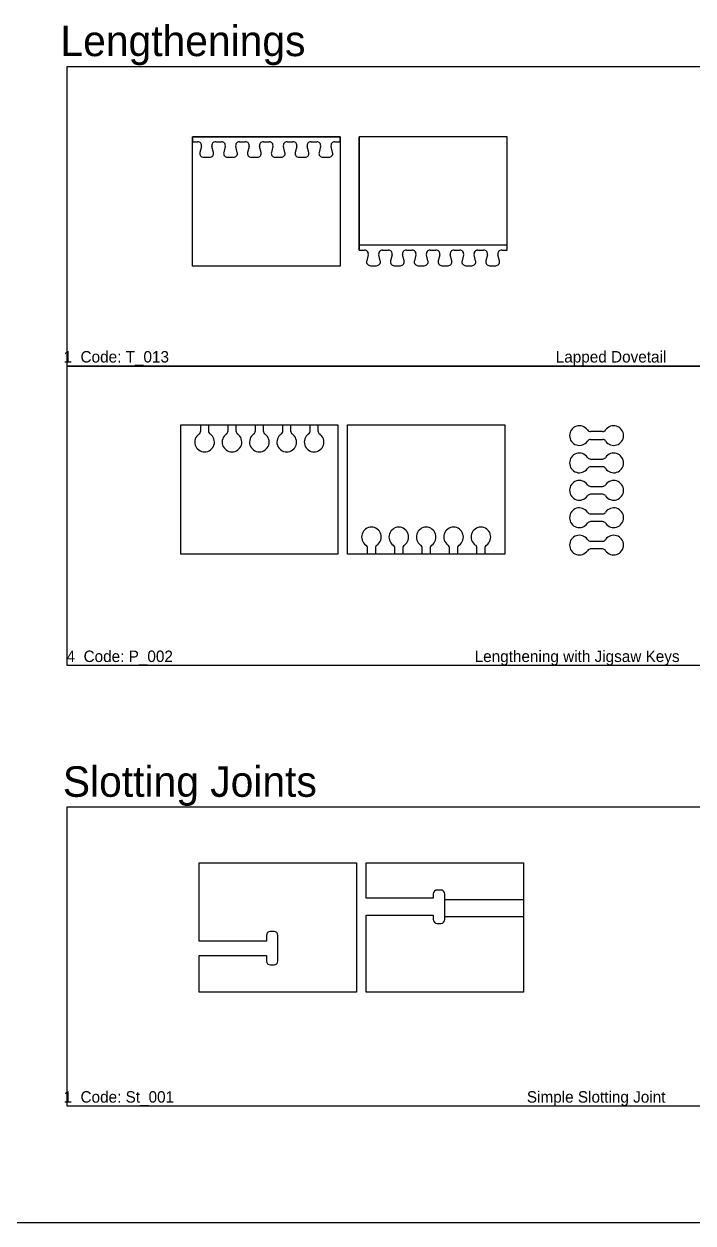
# Model space of a CAD drawing. Extents: x -5 to 6482, y 2 to 3133.
# Drawn here: x 1985 to 2687, y 2 to 1259 of the extents above; entities that cross this region are included whole.
import ezdxf

# ---------------------------------------------------------------- set-up
doc = ezdxf.new("R2010")
doc.units = 0
doc.layers.get('0').update_dxf_attribs({"linetype": 'CONTINUOUS'})
for name, color, linetype in [('3MM_ENGRAVE', 5, 'CONTINUOUS'), ('CUT_18_MM', 7, 'CONTINUOUS'), ('ENGRAVE_9MM', 3, 'CONTINUOUS'), ('JOINT_9_MM', 4, 'CONTINUOUS'), ('MODIFED_MODELS', 1, 'CONTINUOUS'), ('TEXT', 9, 'CONTINUOUS')]:
    doc.layers.add(name, color=color, linetype=linetype)

# ---------------------------------------------------------------- blocks, each defined once
blk = doc.blocks.new('_U53')
at = {"layer": 'TEXT', "linetype": 'CONTINUOUS'}
blk.add_text('1  Code: St_001                                                                                   Simple Slotting Joint', height=12, dxfattribs=at).set_placement((8621.4, 752.8))
blk = doc.blocks.new('_U52')
at = {"layer": 'TEXT', "linetype": 'CONTINUOUS'}
blk.add_text('Slotting Joints', height=32, dxfattribs=at).set_placement((8620.7, 1073.4))
blk = doc.blocks.new('_U49')
at = {"layer": 'TEXT', "linetype": 'CONTINUOUS'}
blk.add_text('4  Code: P_002                                                                       Lengthening with Jigsaw Keys', height=12, dxfattribs=at).set_placement((8624.6, 1214.7))
blk = doc.blocks.new('_U46')
at = {"layer": 'TEXT', "linetype": 'CONTINUOUS'}
blk.add_text('1  Code: T_013                                                                                           Lapped Dovetail', height=12, dxfattribs=at).set_placement((8621.4, 1528.7))
blk = doc.blocks.new('_U45')
at = {"layer": 'TEXT', "linetype": 'CONTINUOUS'}
blk.add_text('Lengthenings', height=32, dxfattribs=at).set_placement((8618.2, 1849.9))

msp = doc.modelspace()

# ---------------------------------------------------------------- linework, layer by layer
for p, q in [((2030.6, 1214.4), (2723.8, 1214.4)), ((2030.6, 900.4), (2030.6, 1214.4)), ((2030.6, 900.4), (2723.8, 900.4)), ((2030.6, 586.5), (2030.6, 900.4)), ((2723.8, 900.4), (2030.6, 900.4)), ((2723.8, 586.5), (2030.6, 586.5)), ((6482.4, 2.1), (11.4, 2.1))]:
    msp.add_line(p, q)
at = {"layer": '3MM_ENGRAVE', "linetype": 'CONTINUOUS'}
for p, q in [((2426.7, 323.2), (2426.7, 341.2)), ((2426.7, 341.2), (2509.2, 341.2)), ((2509.2, 341.2), (2509.2, 323.2)), ((2509.2, 323.2), (2426.7, 323.2))]:
    msp.add_line(p, q, dxfattribs=at)
at = {"layer": 'CUT_18_MM', "color": 7, "linetype": 'CONTINUOUS'}
for p, q in [((2162, 1005.2), (2162, 1140.7)), ((2162, 1140.7), (2317, 1140.7)), ((2317, 1140.7), (2317, 1005.2)), ((2492, 1140.7), (2337, 1140.7)), ((2337, 1140.7), (2337, 1022.1)), ((2337, 1022.1), (2337, 1140.7)), ((2492, 1022.1), (2492, 1140.7)), ((2337, 1022.1), (2342.5, 1022.1)), ((2342.5, 1022.1), (2342.5, 1022.1)), ((2361.4, 1022.1), (2367.5, 1022.1)), ((2367.5, 1022.1), (2367.5, 1022.1)), ((2386.4, 1022.1), (2392.5, 1022.1)), ((2392.5, 1022.1), (2392.5, 1022.1)), ((2411.4, 1022.1), (2417.5, 1022.1)), ((2417.5, 1022.1), (2417.5, 1022.1)), ((2436.4, 1022.1), (2436.4, 1022.1)), ((2436.4, 1022.1), (2442.5, 1022.1)), ((2442.5, 1022.1), (2442.5, 1022.1)), ((2461.4, 1022.1), (2467.5, 1022.1)), ((2467.5, 1022.1), (2467.5, 1022.1)), ((2486.4, 1022.1), (2486.4, 1022.1)), ((2486.4, 1022.1), (2492, 1022.1)), ((2346.5, 1017), (2344.9, 1010.9)), ((2346.5, 1017), (2346.5, 1017)), ((2348.8, 1005.7), (2348.8, 1005.7)), ((2348.8, 1005.7), (2355.1, 1005.7)), ((2359.1, 1010.9), (2357.5, 1017)), ((2357.5, 1017), (2357.5, 1017)), ((2359.1, 1010.9), (2359.1, 1010.9)), ((2371.5, 1017), (2369.9, 1010.9)), ((2371.5, 1017), (2371.5, 1017)), ((2373.8, 1005.7), (2373.8, 1005.7)), ((2373.8, 1005.7), (2380.1, 1005.7)), ((2384.1, 1010.9), (2382.5, 1017)), ((2382.5, 1017), (2382.5, 1017)), ((2384.1, 1010.9), (2384.1, 1010.9)), ((2396.5, 1017), (2394.9, 1010.9)), ((2396.5, 1017), (2396.5, 1017)), ((2398.8, 1005.7), (2398.8, 1005.7)), ((2398.8, 1005.7), (2405.1, 1005.7)), ((2409.1, 1010.9), (2407.5, 1017)), ((2407.5, 1017), (2407.5, 1017)), ((2409.1, 1010.9), (2409.1, 1010.9)), ((2421.5, 1017), (2419.9, 1010.9)), ((2419.9, 1010.9), (2419.9, 1010.9)), ((2421.5, 1017), (2421.5, 1017)), ((2423.8, 1005.7), (2423.8, 1005.7)), ((2423.8, 1005.7), (2430.1, 1005.7)), ((2430.1, 1005.7), (2430.1, 1005.7)), ((2434.1, 1010.9), (2432.5, 1017)), ((2432.5, 1017), (2432.5, 1017)), ((2434.1, 1010.9), (2434.1, 1010.9)), ((2446.5, 1017), (2444.9, 1010.9)), ((2446.5, 1017), (2446.5, 1017)), ((2448.8, 1005.7), (2455.1, 1005.7)), ((2459.1, 1010.9), (2457.5, 1017)), ((2457.5, 1017), (2457.5, 1017)), ((2459.1, 1010.9), (2459.1, 1010.9)), ((2471.5, 1017), (2469.9, 1010.9)), ((2471.5, 1017), (2471.5, 1017)), ((2473.8, 1005.7), (2480.1, 1005.7)), ((2484.1, 1010.9), (2482.5, 1017)), ((2482.5, 1017), (2482.5, 1017)), ((2484.1, 1010.9), (2484.1, 1010.9)), ((2317, 1005.2), (2162, 1005.2)), ((2149.7, 838.8), (2314.7, 838.8)), ((2149.7, 703.3), (2149.7, 838.8)), ((2314.7, 838.8), (2314.7, 703.3)), ((2324.7, 703.3), (2324.7, 838.8)), ((2324.7, 838.8), (2489.7, 838.8)), ((2489.7, 838.8), (2489.7, 703.3)), ((2314.7, 703.3), (2149.7, 703.3)), ((2489.7, 703.3), (2324.7, 703.3)), ((2169.2, 297.7), (2169.2, 379.7)), ((2169.2, 379.7), (2334.2, 379.7)), ((2334.2, 379.7), (2334.2, 244.2)), ((2344.2, 342.7), (2344.2, 379.7)), ((2344.2, 379.7), (2509.2, 379.7)), ((2509.2, 379.7), (2509.2, 244.2)), ((2414.7, 342.7), (2344.2, 342.7)), ((2414.7, 347.1), (2414.7, 347.1)), ((2414.7, 347.1), (2414.7, 342.7)), ((2422.6, 351.2), (2418.8, 351.2)), ((2418.8, 351.2), (2418.8, 351.2)), ((2422.6, 351.2), (2422.6, 351.2)), ((2426.7, 323.2), (2426.7, 347.1)), ((2426.7, 347.1), (2426.7, 347.1)), ((2344.2, 244.2), (2344.2, 324.7)), ((2344.2, 324.7), (2414.7, 324.7)), ((2414.7, 324.7), (2414.7, 320.3)), ((2414.7, 320.3), (2414.7, 320.3)), ((2418.8, 316.2), (2418.8, 316.2)), ((2418.8, 316.2), (2422.6, 316.2)), ((2422.6, 316.2), (2422.6, 316.2)), ((2426.7, 320.3), (2426.7, 323.2)), ((2426.7, 320.3), (2426.7, 320.3)), ((2239.7, 303.6), (2239.7, 303.6)), ((2239.7, 303.6), (2239.7, 297.7)), ((2247.6, 307.7), (2243.8, 307.7)), ((2243.8, 307.7), (2243.8, 307.7)), ((2247.6, 307.7), (2247.6, 307.7)), ((2251.7, 279.7), (2251.7, 303.6)), ((2239.7, 297.7), (2169.2, 297.7)), ((2169.2, 244.2), (2169.2, 282.7)), ((2169.2, 282.7), (2239.7, 282.7)), ((2239.7, 282.7), (2239.7, 276.8)), ((2251.7, 276.8), (2251.7, 279.7)), ((2251.7, 276.8), (2251.7, 276.8)), ((2243.8, 272.7), (2243.8, 272.7)), ((2243.8, 272.7), (2247.6, 272.7)), ((2247.6, 272.7), (2247.6, 272.7)), ((2334.2, 244.2), (2169.2, 244.2)), ((2509.2, 244.2), (2344.2, 244.2))]:
    msp.add_line(p, q, dxfattribs=at)
for centre, start, end in [((2342.5, 1018), 345.0001, 90), ((2361.4, 1018), 90, 195.0001), ((2367.5, 1018), 345.0001, 90), ((2386.4, 1018), 89.9999, 195), ((2392.5, 1018), 345.0001, 90), ((2411.4, 1018), 90, 195.0001), ((2417.5, 1018), 345.0001, 90), ((2436.4, 1018), 90, 195.0001), ((2442.5, 1018), 345.0001, 90), ((2461.4, 1018), 90, 195.0001), ((2467.5, 1018), 345.0001, 90), ((2486.4, 1018), 90, 195.0001), ((2348.8, 1009.8), 165, 270.0001), ((2355.1, 1009.8), 270, 15), ((2373.8, 1009.8), 165, 270.0001), ((2380.1, 1009.8), 270, 15), ((2398.8, 1009.8), 165, 270.0001), ((2405.1, 1009.8), 270, 15), ((2423.8, 1009.8), 165, 270.0001), ((2430.1, 1009.8), 270, 15), ((2448.8, 1009.8), 164.9989, 270.0012), ((2455.1, 1009.8), 270, 15), ((2473.8, 1009.8), 165, 270.0001), ((2480.1, 1009.8), 270, 15), ((2418.8, 347.1), 90, 180), ((2422.6, 347.1), 360, 90), ((2418.8, 320.3), 180, 270), ((2422.6, 320.3), 270, 0), ((2243.8, 303.6), 90, 180), ((2247.6, 303.6), 360, 90), ((2243.8, 276.8), 180, 270), ((2247.6, 276.8), 270, 0)]:
    msp.add_arc(centre, 4.1, start, end, dxfattribs=at)
at = {"layer": 'ENGRAVE_9MM'}
for p, q in [((2317, 1140.7), (2162, 1140.7)), ((2162, 1140.7), (2162, 1135.7)), ((2162, 1135.7), (2167.5, 1135.7)), ((2186.4, 1135.7), (2192.5, 1135.7)), ((2192.5, 1135.7), (2192.5, 1135.7)), ((2211.4, 1135.7), (2217.5, 1135.7)), ((2217.5, 1135.7), (2217.5, 1135.7)), ((2236.4, 1135.7), (2242.5, 1135.7)), ((2242.5, 1135.7), (2242.5, 1135.7)), ((2261.4, 1135.7), (2261.4, 1135.7)), ((2261.4, 1135.7), (2267.5, 1135.7)), ((2267.5, 1135.7), (2267.5, 1135.7)), ((2286.4, 1135.7), (2292.5, 1135.7)), ((2292.5, 1135.7), (2292.5, 1135.7)), ((2311.4, 1135.7), (2317, 1135.7)), ((2317, 1135.7), (2317, 1140.7)), ((2171.5, 1130.6), (2169.9, 1124.5)), ((2171.5, 1130.6), (2171.5, 1130.6)), ((2173.8, 1119.3), (2173.8, 1119.3)), ((2173.8, 1119.3), (2180.1, 1119.3)), ((2184.1, 1124.5), (2182.5, 1130.6)), ((2182.5, 1130.6), (2182.5, 1130.6)), ((2184.1, 1124.5), (2184.1, 1124.5)), ((2196.5, 1130.6), (2194.9, 1124.5)), ((2196.5, 1130.6), (2196.5, 1130.6)), ((2198.8, 1119.3), (2198.8, 1119.3)), ((2198.8, 1119.3), (2205.1, 1119.3)), ((2209.1, 1124.5), (2207.5, 1130.6)), ((2207.5, 1130.6), (2207.5, 1130.6)), ((2209.1, 1124.5), (2209.1, 1124.5)), ((2221.5, 1130.6), (2219.9, 1124.5)), ((2221.5, 1130.6), (2221.5, 1130.6)), ((2223.8, 1119.3), (2223.8, 1119.3)), ((2223.8, 1119.3), (2230.1, 1119.3)), ((2234.1, 1124.5), (2232.5, 1130.6)), ((2232.5, 1130.6), (2232.5, 1130.6)), ((2234.1, 1124.5), (2234.1, 1124.5)), ((2246.5, 1130.6), (2244.9, 1124.5)), ((2244.9, 1124.5), (2244.9, 1124.5)), ((2246.5, 1130.6), (2246.5, 1130.6)), ((2248.8, 1119.3), (2248.8, 1119.3)), ((2248.8, 1119.3), (2255.1, 1119.3)), ((2255.1, 1119.3), (2255.1, 1119.3)), ((2259.1, 1124.5), (2257.5, 1130.6)), ((2257.5, 1130.6), (2257.5, 1130.6)), ((2259.1, 1124.5), (2259.1, 1124.5)), ((2271.5, 1130.6), (2269.9, 1124.5)), ((2271.5, 1130.6), (2271.5, 1130.6)), ((2273.8, 1119.3), (2273.8, 1119.3)), ((2273.8, 1119.3), (2280.1, 1119.3)), ((2284.1, 1124.5), (2282.5, 1130.6)), ((2282.5, 1130.6), (2282.5, 1130.6)), ((2284.1, 1124.5), (2284.1, 1124.5)), ((2296.5, 1130.6), (2294.9, 1124.5)), ((2296.5, 1130.6), (2296.5, 1130.6)), ((2298.8, 1119.3), (2305.1, 1119.3)), ((2309.1, 1124.5), (2307.5, 1130.6)), ((2307.5, 1130.6), (2307.5, 1130.6)), ((2170.7, 838.8), (2178.9, 838.8)), ((2170.7, 832.6), (2170.7, 838.8)), ((2170.7, 832.6), (2170.7, 832.6)), ((2178.9, 838.8), (2178.9, 832.6)), ((2178.9, 832.6), (2178.9, 832.6)), ((2199.4, 838.8), (2207.6, 838.8)), ((2199.4, 832.6), (2199.4, 838.8)), ((2199.4, 832.6), (2199.4, 832.6)), ((2207.6, 838.8), (2207.6, 832.6)), ((2207.6, 832.6), (2207.6, 832.6)), ((2228.1, 838.8), (2236.3, 838.8)), ((2228.1, 832.6), (2228.1, 838.8)), ((2228.1, 832.6), (2228.1, 832.6)), ((2236.3, 838.8), (2236.3, 832.6)), ((2236.3, 832.6), (2236.3, 832.6)), ((2256.8, 838.8), (2265, 838.8)), ((2256.8, 832.6), (2256.8, 838.8)), ((2256.8, 832.6), (2256.8, 832.6)), ((2265, 838.8), (2265, 832.6)), ((2265, 832.6), (2265, 832.6)), ((2285.5, 838.8), (2293.7, 838.8)), ((2285.5, 832.6), (2285.5, 838.8)), ((2285.5, 832.6), (2285.5, 832.6)), ((2293.7, 838.8), (2293.7, 832.6)), ((2293.7, 832.6), (2293.7, 832.6)), ((2168.9, 829.2), (2168.9, 829.2)), ((2180.6, 829.2), (2180.6, 829.2)), ((2197.6, 829.2), (2197.6, 829.2)), ((2209.3, 829.2), (2209.3, 829.2)), ((2226.3, 829.2), (2226.3, 829.2)), ((2238, 829.2), (2238, 829.2)), ((2255, 829.2), (2255, 829.2)), ((2266.7, 829.2), (2266.7, 829.2)), ((2283.7, 829.2), (2283.7, 829.2)), ((2295.4, 829.2), (2295.4, 829.2)), ((2343.9, 712.9), (2343.9, 712.9)), ((2345.7, 703.3), (2345.7, 709.5)), ((2345.7, 709.5), (2345.7, 709.5)), ((2353.9, 709.5), (2353.9, 709.5)), ((2353.9, 709.5), (2353.9, 703.3)), ((2355.6, 712.9), (2355.6, 712.9)), ((2372.6, 712.9), (2372.6, 712.9)), ((2374.4, 703.3), (2374.4, 709.5)), ((2374.4, 709.5), (2374.4, 709.5)), ((2382.6, 709.5), (2382.6, 709.5)), ((2382.6, 709.5), (2382.6, 703.3)), ((2384.3, 712.9), (2384.3, 712.9)), ((2401.3, 712.9), (2401.3, 712.9)), ((2403.1, 703.3), (2403.1, 709.5)), ((2403.1, 709.5), (2403.1, 709.5)), ((2411.3, 709.5), (2411.3, 709.5)), ((2411.3, 709.5), (2411.3, 703.3)), ((2413, 712.9), (2413, 712.9)), ((2430, 712.9), (2430, 712.9)), ((2431.8, 703.3), (2431.8, 709.5)), ((2431.8, 709.5), (2431.8, 709.5)), ((2440, 709.5), (2440, 709.5)), ((2440, 709.5), (2440, 703.3)), ((2441.7, 712.9), (2441.7, 712.9)), ((2458.7, 712.9), (2458.7, 712.9)), ((2460.5, 703.3), (2460.5, 709.5)), ((2460.5, 709.5), (2460.5, 709.5)), ((2468.7, 709.5), (2468.7, 709.5)), ((2468.7, 709.5), (2468.7, 703.3)), ((2470.4, 712.9), (2470.4, 712.9)), ((2353.9, 703.3), (2345.7, 703.3)), ((2382.6, 703.3), (2374.4, 703.3)), ((2411.3, 703.3), (2403.1, 703.3)), ((2440, 703.3), (2431.8, 703.3)), ((2468.7, 703.3), (2460.5, 703.3))]:
    msp.add_line(p, q, dxfattribs=at)
at = {"layer": 'ENGRAVE_9MM', "linetype": 'CONTINUOUS'}
for p, q in [((2337, 1027.1), (2337, 1022.1)), ((2492, 1027.1), (2337, 1027.1)), ((2337, 1022.1), (2342.5, 1022.1)), ((2342.5, 1022.1), (2342.5, 1022.1)), ((2361.4, 1022.1), (2367.5, 1022.1)), ((2367.5, 1022.1), (2367.5, 1022.1)), ((2386.4, 1022.1), (2392.5, 1022.1)), ((2392.5, 1022.1), (2392.5, 1022.1)), ((2411.4, 1022.1), (2417.5, 1022.1)), ((2417.5, 1022.1), (2417.5, 1022.1)), ((2436.4, 1022.1), (2436.4, 1022.1)), ((2436.4, 1022.1), (2442.5, 1022.1)), ((2442.5, 1022.1), (2442.5, 1022.1)), ((2461.4, 1022.1), (2467.5, 1022.1)), ((2467.5, 1022.1), (2467.5, 1022.1)), ((2486.4, 1022.1), (2486.4, 1022.1)), ((2486.4, 1022.1), (2492, 1022.1)), ((2492, 1022.1), (2492, 1027.1)), ((2346.5, 1017), (2344.9, 1010.9)), ((2346.5, 1017), (2346.5, 1017)), ((2348.8, 1005.7), (2348.8, 1005.7)), ((2348.8, 1005.7), (2355.1, 1005.7)), ((2359.1, 1010.9), (2357.5, 1017)), ((2357.5, 1017), (2357.5, 1017)), ((2359.1, 1010.9), (2359.1, 1010.9)), ((2371.5, 1017), (2369.9, 1010.9)), ((2371.5, 1017), (2371.5, 1017)), ((2373.8, 1005.7), (2373.8, 1005.7)), ((2373.8, 1005.7), (2380.1, 1005.7)), ((2384.1, 1010.9), (2382.5, 1017)), ((2382.5, 1017), (2382.5, 1017)), ((2384.1, 1010.9), (2384.1, 1010.9)), ((2396.5, 1017), (2394.9, 1010.9)), ((2396.5, 1017), (2396.5, 1017)), ((2398.8, 1005.7), (2398.8, 1005.7)), ((2398.8, 1005.7), (2405.1, 1005.7)), ((2409.1, 1010.9), (2407.5, 1017)), ((2407.5, 1017), (2407.5, 1017)), ((2409.1, 1010.9), (2409.1, 1010.9)), ((2421.5, 1017), (2419.9, 1010.9)), ((2419.9, 1010.9), (2419.9, 1010.9)), ((2421.5, 1017), (2421.5, 1017)), ((2423.8, 1005.7), (2423.8, 1005.7)), ((2423.8, 1005.7), (2430.1, 1005.7)), ((2430.1, 1005.7), (2430.1, 1005.7)), ((2434.1, 1010.9), (2432.5, 1017)), ((2432.5, 1017), (2432.5, 1017)), ((2434.1, 1010.9), (2434.1, 1010.9)), ((2446.5, 1017), (2444.9, 1010.9)), ((2446.5, 1017), (2446.5, 1017)), ((2448.8, 1005.7), (2448.8, 1005.7)), ((2448.8, 1005.7), (2455.1, 1005.7)), ((2459.1, 1010.9), (2457.5, 1017)), ((2457.5, 1017), (2457.5, 1017)), ((2459.1, 1010.9), (2459.1, 1010.9)), ((2471.5, 1017), (2469.9, 1010.9)), ((2471.5, 1017), (2471.5, 1017)), ((2473.8, 1005.7), (2480.1, 1005.7)), ((2484.1, 1010.9), (2482.5, 1017)), ((2482.5, 1017), (2482.5, 1017)), ((2484.1, 1010.9), (2484.1, 1010.9))]:
    msp.add_line(p, q, dxfattribs=at)
at = {"layer": 'ENGRAVE_9MM'}
for centre, radius, start, end in [((2167.5, 1131.6), 4.1, 345.0001, 90), ((2186.4, 1131.6), 4.1, 90, 195.0001), ((2192.5, 1131.6), 4.1, 345.0001, 90), ((2211.4, 1131.6), 4.1, 89.9999, 195), ((2217.5, 1131.6), 4.1, 345.0001, 90), ((2236.4, 1131.6), 4.1, 90, 195.0001), ((2242.5, 1131.6), 4.1, 345.0001, 90), ((2261.4, 1131.6), 4.1, 90, 195.0001), ((2267.5, 1131.6), 4.1, 345.0001, 90), ((2286.4, 1131.6), 4.1, 90, 195.0001), ((2292.5, 1131.6), 4.1, 345.0001, 90), ((2311.4, 1131.6), 4.1, 90, 195.0001), ((2173.8, 1123.4), 4.1, 165, 270.0001), ((2180.1, 1123.4), 4.1, 270, 15), ((2198.8, 1123.4), 4.1, 165, 270.0001), ((2205.1, 1123.4), 4.1, 270, 15), ((2223.8, 1123.4), 4.1, 165, 270.0001), ((2230.1, 1123.4), 4.1, 270, 15), ((2248.8, 1123.4), 4.1, 165, 270.0001), ((2255.1, 1123.4), 4.1, 270, 15), ((2273.8, 1123.4), 4.1, 165, 270.0001), ((2280.1, 1123.4), 4.1, 270, 15), ((2298.8, 1123.4), 4.1, 165, 270.0001), ((2305.1, 1123.4), 4.09, 269.8765, 15.3783), ((2166.6, 832.6), 4.1, 304.8499, 0), ((2183, 832.6), 4.1, 180, 235.1501), ((2195.3, 832.6), 4.1, 304.8499, 0), ((2211.7, 832.6), 4.1, 180, 235.1501), ((2224, 832.6), 4.1, 304.8499, 0), ((2240.4, 832.6), 4.1, 180, 235.1501), ((2252.7, 832.6), 4.1, 304.8499, 0), ((2269.1, 832.6), 4.1, 180, 235.1501), ((2281.4, 832.6), 4.1, 304.8499, 0), ((2297.8, 832.6), 4.1, 180, 235.1501), ((2174.8, 820.8), 10.3, 124.8499, 55.1501), ((2203.5, 820.8), 10.3, 124.8499, 55.1501), ((2232.2, 820.8), 10.3, 124.8499, 55.1501), ((2260.9, 820.8), 10.3, 124.8499, 55.1501), ((2289.6, 820.8), 10.3, 124.8499, 55.1501), ((2349.8, 721.3), 10.3, 304.8499, 235.1501), ((2378.5, 721.3), 10.3, 304.8499, 235.1501), ((2407.2, 721.3), 10.3, 304.8499, 235.1501), ((2435.9, 721.3), 10.3, 304.8499, 235.1501), ((2464.6, 721.3), 10.3, 304.8499, 235.1501), ((2341.6, 709.5), 4.1, 360, 55.1501), ((2358, 709.5), 4.1, 124.8499, 180), ((2370.3, 709.5), 4.1, 360, 55.1501), ((2386.7, 709.5), 4.1, 124.8499, 180), ((2399, 709.5), 4.1, 360, 55.1501), ((2415.4, 709.5), 4.1, 124.8499, 180), ((2427.7, 709.5), 4.1, 360, 55.1501), ((2444.1, 709.5), 4.1, 124.8499, 180), ((2456.4, 709.5), 4.1, 360, 55.1501), ((2472.8, 709.5), 4.1, 124.8499, 180)]:
    msp.add_arc(centre, radius, start, end, dxfattribs=at)
at = {"layer": 'ENGRAVE_9MM', "linetype": 'CONTINUOUS'}
for centre, start, end in [((2342.5, 1018), 345.0001, 90), ((2361.4, 1018), 90, 195.0001), ((2367.5, 1018), 345.0001, 90), ((2386.4, 1018), 89.9999, 195), ((2392.5, 1018), 345.0001, 90), ((2411.4, 1018), 90, 195.0001), ((2417.5, 1018), 345.0001, 90), ((2436.4, 1018), 90, 195.0001), ((2442.5, 1018), 345.0001, 90), ((2461.4, 1018), 90, 195.0001), ((2467.5, 1018), 345.0001, 90), ((2486.4, 1018), 90, 195.0001), ((2348.8, 1009.8), 165, 270.0001), ((2355.1, 1009.8), 270, 15), ((2373.8, 1009.8), 165, 270.0001), ((2380.1, 1009.8), 270, 15), ((2398.8, 1009.8), 165, 270.0001), ((2405.1, 1009.8), 270, 15), ((2423.8, 1009.8), 165, 270.0001), ((2430.1, 1009.8), 270, 15), ((2448.8, 1009.8), 165, 270.0001), ((2455.1, 1009.8), 270, 15), ((2473.8, 1009.8), 165, 270.0001), ((2480.1, 1009.8), 270, 15)]:
    msp.add_arc(centre, 4.1, start, end, dxfattribs=at)
at = {"layer": 'JOINT_9_MM', "linetype": 'CONTINUOUS'}
for p, q in [((2592.1, 831.7), (2579.7, 831.7)), ((2579.7, 831.7), (2579.7, 831.7)), ((2592.1, 831.7), (2592.1, 831.7)), ((2595.5, 833.4), (2595.5, 833.4)), ((2579.7, 823.5), (2579.7, 823.5)), ((2579.7, 823.5), (2592.1, 823.5)), ((2592.1, 823.5), (2592.1, 823.5)), ((2595.5, 821.7), (2595.5, 821.7)), ((2576.3, 804.7), (2576.3, 804.7)), ((2595.5, 804.7), (2595.5, 804.7)), ((2579.7, 803), (2592.1, 803)), ((2579.7, 803), (2579.7, 803)), ((2592.1, 794.8), (2579.7, 794.8)), ((2579.7, 794.8), (2579.7, 794.8)), ((2592.1, 803), (2592.1, 803)), ((2592.1, 794.8), (2592.1, 794.8)), ((2595.5, 793), (2595.5, 793)), ((2576.3, 776), (2576.3, 776)), ((2579.7, 774.3), (2592.1, 774.3)), ((2579.7, 774.3), (2579.7, 774.3)), ((2592.1, 774.3), (2592.1, 774.3)), ((2595.5, 776), (2595.5, 776)), ((2592.1, 766.1), (2579.7, 766.1)), ((2579.7, 766.1), (2579.7, 766.1)), ((2592.1, 766.1), (2592.1, 766.1)), ((2595.5, 764.3), (2595.5, 764.3)), ((2576.3, 747.3), (2576.3, 747.3)), ((2579.7, 745.6), (2592.1, 745.6)), ((2579.7, 745.6), (2579.7, 745.6)), ((2592.1, 745.6), (2592.1, 745.6)), ((2595.5, 747.3), (2595.5, 747.3)), ((2592.1, 737.4), (2579.7, 737.4)), ((2579.7, 737.4), (2579.7, 737.4)), ((2592.1, 737.4), (2592.1, 737.4)), ((2595.5, 735.6), (2595.5, 735.6)), ((2576.3, 718.6), (2576.3, 718.6)), ((2579.7, 716.9), (2592.1, 716.9)), ((2579.7, 716.9), (2579.7, 716.9)), ((2592.1, 716.9), (2592.1, 716.9)), ((2595.5, 718.6), (2595.5, 718.6)), ((2592.1, 708.7), (2579.7, 708.7)), ((2579.7, 708.7), (2579.7, 708.7)), ((2592.1, 708.7), (2592.1, 708.7)), ((2595.5, 706.9), (2595.5, 706.9))]:
    msp.add_line(p, q, dxfattribs=at)
for centre, radius, start, end in [((2567.9, 827.6), 10.3, 34.8499, 325.1501), ((2579.7, 835.8), 4.1, 214.8499, 270), ((2592.1, 835.8), 4.1, 270, 325.1501), ((2603.9, 827.6), 10.3, 214.8499, 145.1501), ((2579.7, 819.4), 4.1, 90, 145.1501), ((2592.1, 819.4), 4.1, 34.8499, 90), ((2567.9, 798.9), 10.3, 34.8499, 325.1501), ((2579.7, 807.1), 4.1, 214.8499, 270.0001), ((2592.1, 807.1), 4.1, 270, 325.1501), ((2603.9, 798.9), 10.3, 214.8499, 145.1501), ((2579.7, 790.7), 4.1, 90, 145.1501), ((2592.1, 790.7), 4.1, 34.8499, 90), ((2567.9, 770.2), 10.3, 34.8499, 325.1501), ((2603.9, 770.2), 10.3, 214.8499, 145.1501), ((2579.7, 778.4), 4.1, 214.8499, 270.0001), ((2592.1, 778.4), 4.1, 270, 325.1501), ((2579.7, 762), 4.1, 90, 145.1501), ((2592.1, 762), 4.1, 34.8499, 90), ((2567.9, 741.5), 10.3, 34.8499, 325.1501), ((2579.7, 749.7), 4.1, 214.8499, 270.0001), ((2592.1, 749.7), 4.1, 270, 325.1501), ((2603.9, 741.5), 10.3, 214.8499, 145.1501), ((2579.7, 733.3), 4.1, 90, 145.1501), ((2592.1, 733.3), 4.1, 34.8499, 90), ((2567.9, 712.8), 10.3, 34.8499, 325.1501), ((2579.7, 721), 4.1, 214.8499, 270.0001), ((2592.1, 721), 4.1, 270, 325.1501), ((2603.9, 712.8), 10.3, 214.8499, 145.1501), ((2579.7, 704.6), 4.1, 90, 145.1501), ((2592.1, 704.6), 4.1, 34.8499, 90)]:
    msp.add_arc(centre, radius, start, end, dxfattribs=at)
at = {"layer": 'MODIFED_MODELS'}
for p, q in [((2030.6, 438.5), (2723.8, 438.5)), ((2030.6, 124.6), (2030.6, 438.5)), ((2723.8, 124.6), (2030.6, 124.6))]:
    msp.add_line(p, q, dxfattribs=at)

# ---------------------------------------------------------------- block references
at = {"layer": '3MM_ENGRAVE'}
for name in ['_U45', '_U46', '_U49', '_U52', '_U53']:
    msp.add_blockref(name, (-6594.6, -624.5), dxfattribs=at)

doc.saveas('drawing.dxf')
